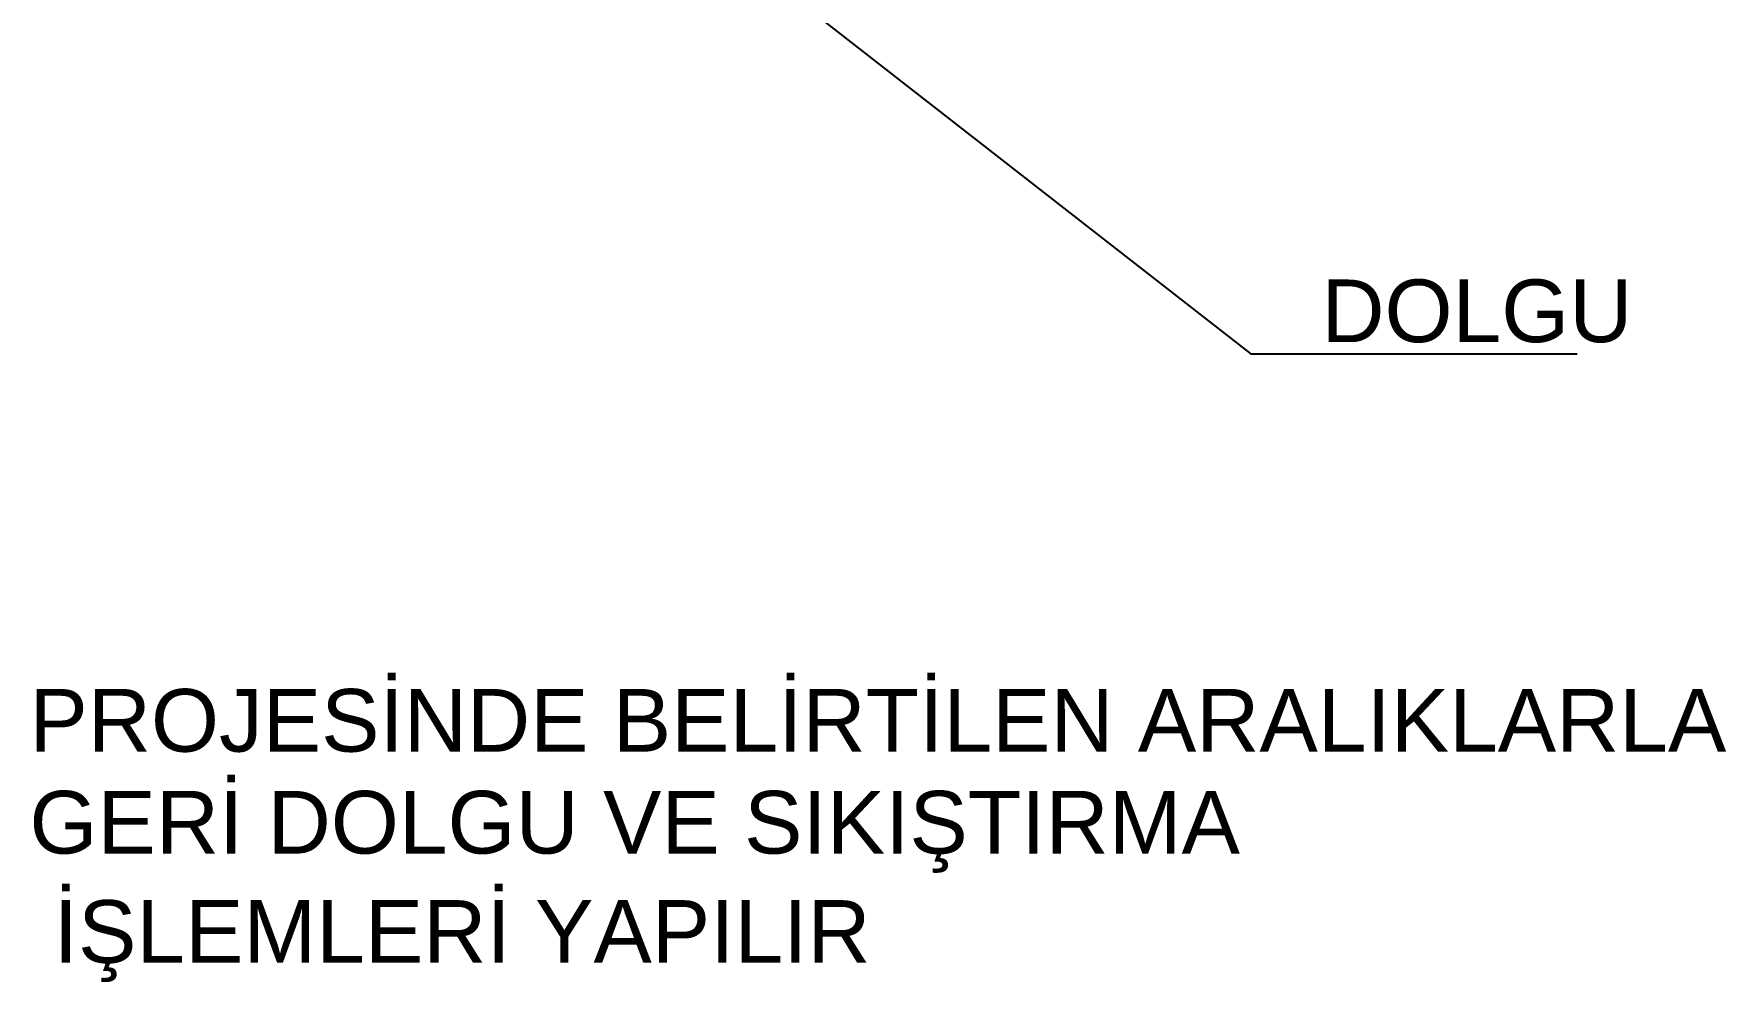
# Model space of a CAD drawing. Header units: millimetres. Extents: x -2888 to 18917, y -816 to 5133.
# Drawn here: x 17272.6 to 17747, y 2658.8 to 2924.5 of the extents above; entities that cross this region are included whole.
import ezdxf

# ---------------------------------------------------------------- set-up
doc = ezdxf.new("R2010")
doc.units = ezdxf.units.MM
doc.layers.add('ENK_PLAN', color=7, linetype='Continuous', lineweight=0)
doc.styles.add('ARIAL', font='arial.ttf', dxfattribs={"width": 0.8})

msp = doc.modelspace()

# ---------------------------------------------------------------- linework, layer by layer
at = {"color": 1}
for p in [(17412.4986, 2991.644, -4082152320.988), (17705.2262, 2834.6979, -4082152320.988)]:
    msp.add_line(p, (17613.8097, 2834.6979, -4082152320.988), dxfattribs=at)

# ---------------------------------------------------------------- texts
at = {"layer": 'ENK_PLAN', "color": 7, "style": 'ARIAL'}
for s, height, p in [('DOLGU', 17.55759, (17633.5111, 2838.105, -913125835.9103)), ('PROJESİNDE BELİRTİLEN ARALIKLARLA', 17.557586, (17271.3571, 2723.3798, -913125835.9103)), ('GERİ DOLGU VE SIKIŞTIRMA', 17.557586, (17271.3571, 2694.831, -913125835.9103)), (' İŞLEMLERİ YAPILIR', 17.557586, (17271.3571, 2664.2254, -913125835.9103))]:
    msp.add_text(s, height=height, dxfattribs=at).set_placement(p)

doc.saveas('drawing.dxf')
